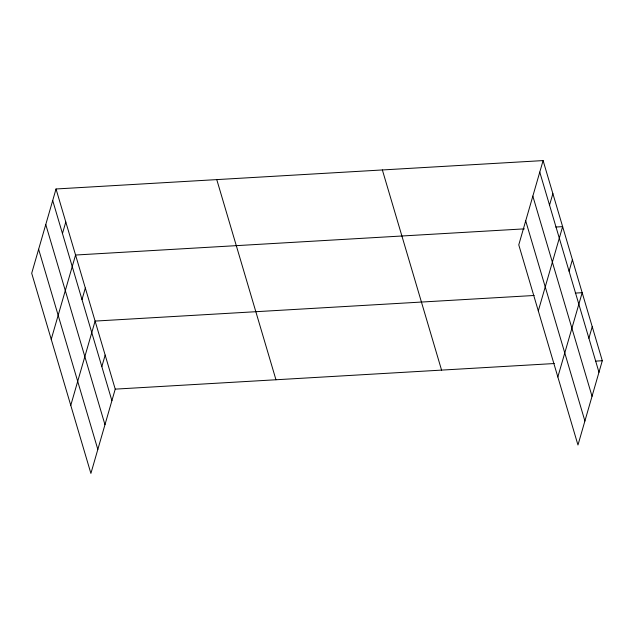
<?xml version="1.0" encoding="UTF-8"?>
<svg xmlns="http://www.w3.org/2000/svg" width="634" height="634" viewBox="0 0 634 634"><rect width="100%" height="100%" fill="white"/><g stroke="black" fill="none" stroke-linecap="round" stroke-linejoin="round"><path stroke-width="0.95" d="M56.03 188.98L31.7 273.27L90.9 473.416L115.23 389.133L56.03 188.98L543.1 160.584L602.3 360.73L577.97 445.02L518.77 244.867L543.1 160.584M62.465 233.542L65.793 222.003M51.235 339.317L75.565 255.026L524.413 228.858M82 299.589L85.328 288.05M70.77 405.364L95.1 321.081L534.145 295.484M101.836 366.642L105.165 355.103M549.535 205.147L552.872 193.608M538.306 310.922L562.635 226.631L555.772 227.035M569.07 271.193L572.407 259.655M557.841 376.968L582.171 292.686L575.315 293.082M588.907 338.247L592.235 326.708M115.23 389.133L554.274 363.536M595.437 361.134L602.3 360.73M539.772 172.123L598.971 372.277M532.837 196.128L592.037 396.282M525.705 220.862L584.905 421.016M382.365 169.952L441.565 370.105M216.765 179.604L275.964 379.758M52.701 200.518L111.901 400.672M45.767 224.523L104.967 424.677M38.626 249.257L97.826 449.411"/></g></svg>
